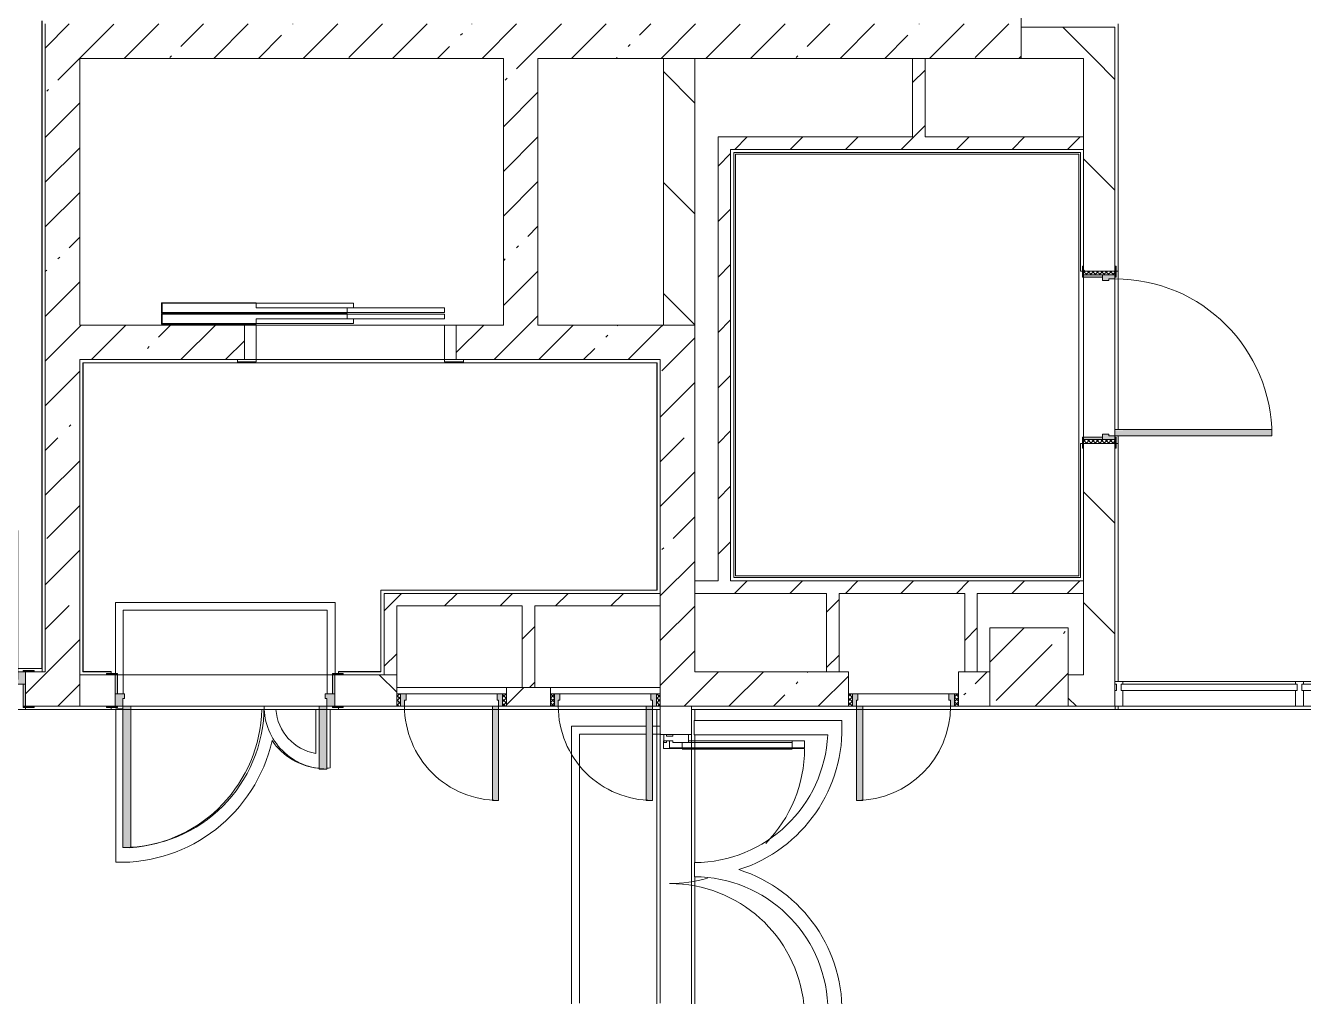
# Model space of a CAD drawing. Header units: millimetres. Extents: x -4029 to 232974, y -8553 to 104777.
# Drawn here: x 165541 to 173685, y 11550 to 17740 of the extents above; entities that cross this region are included whole.
import ezdxf

# ---------------------------------------------------------------- set-up
doc = ezdxf.new("R2010")
doc.units = ezdxf.units.MM
for name, color, linetype, lineweight in [('A-AREA-BNDY-1', 7, 'Continuous', 5), ('A-GLAZ-CURT-1', 7, 'Continuous', 5), ('A-GLAZ-CWMG-2', 7, 'Continuous', 5), ('A-WALL', 7, 'Continuous', 9), ('I-WALL-6', 7, 'Continuous', 5), ('S-COLS-2', 7, 'Continuous', 5)]:
    doc.layers.add(name, color=color, linetype=linetype, lineweight=lineweight)
for name, color, linetype, lineweight, true_color in [('A-DETL-GENF-9', 7, 'Continuous', 5, 0xaaaaaa), ('A-DOOR-3', 7, 'Continuous', 5, 0xaaaaaa), ('A-DOOR-4', 7, 'Continuous', 5, 0xe2e2e2), ('A-DOOR-FRAM-3', 7, 'Continuous', 5, 0xe2e2e2), ('A-DOOR-FRAM-4', 7, 'Continuous', 5, 0xaaaaaa), ('A-FLOR-2', 7, 'Continuous', 5, 0xaaaaaa)]:
    doc.layers.add(name, color=color, linetype=linetype, lineweight=lineweight, true_color=true_color)
pattern_1 = [(135, (71086.4, 0), (-353.5534, -353.5534), [])]
pattern_2 = [(45, (71086.4, 0), (-285.1231, 285.1231), []), (45, (71371.53, 0), (-285.1231, 285.1231), [504.031, -100.806, 16.764, -84.042])]
pattern_3 = [(45, (71086.4, 0), (-176.7767, 176.7767), [])]
pattern_4 = [(135, (1951.41, 124.685), (-14.14214, -14.14214), []), (225, (1951.41, 124.685), (14.14214, -14.14214), [])]
pattern_5 = [(45, (-171.384, 124.685), (-14.1421, 14.1421), []), (135, (-171.384, 124.685), (-14.1421, -14.1421), [])]

# ---------------------------------------------------------------- blocks, each defined once
blk = doc.blocks.new('110_Дверь_СКБ_2Ст - Д-1_л_Лестничная клетка EIS60 2-32142534-1_2_1_птичка')
at = {"layer": 'A-DOOR-4'}
for points in [[(612.5, 1010), (612.5, 110), (662.5, 110), (662.5, 1010), (639.9, 1010)], [(-637.5, 510), (-637.5, 110), (-587.5, 110), (-587.5, 510)], [(712.4, 30), (697.5, 30), (699.6, -110), (712.5, -110), (712.5, 30)]]:
    blk.add_hatch(color=256, dxfattribs=at).paths.add_polyline_path(points)
h = blk.add_hatch(color=256, dxfattribs=at)
h.paths.add_polyline_path([(662.5, 110), (662.5, 60), (652.5, 60), (652.5, 30), (712.5, 32.6), (712.5, 110)])
h.paths.add_polyline_path([(-637.5, 110), (-687.5, 110), (-687.2, 30), (-627.5, 35.6), (-627.5, 60), (-637.5, 60), (-637.5, 104.8)])
at = {"layer": 'A-DOOR-FRAM-3'}
for points in [[(-695.5, 118), (-742.5, 118), (-742.5, 110), (-672.5, 110), (-672.5, 118), (-687.5, 118)], [(728.3, 118), (697.5, 118), (697.5, 110), (767.5, 110), (767.5, 118), (729.9, 118)], [(-672.5, 30), (-687.5, 30), (-687.4, -110), (-672.5, -110), (-672.5, -21.5)], [(-687.4, -110), (-742.5, -110.2), (-742.5, -118), (-672.5, -118), (-674.5, -110)], [(767.5, -110), (697.5, -110), (698.9, -118), (767.5, -118)]]:
    blk.add_hatch(color=256, dxfattribs=at).paths.add_polyline_path(points)
at = {"layer": 'A-DOOR-3'}
for p, q in [((662.5, 1010), (612.5, 1010)), ((612.5, 1010), (612.5, 110)), ((662.5, 110), (662.5, 1010)), ((-637.5, 510), (-637.5, 110)), ((-587.5, 510), (-637.5, 510)), ((-587.5, 110), (-587.5, 510)), ((-637.5, 110), (-587.5, 110)), ((612.5, 110), (662.5, 110))]:
    blk.add_line(p, q, dxfattribs=at)
for centre, radius, start, end in [((662.5, 110), 900, 90, 180), ((-637.5, 110), 400, 360, 90)]:
    blk.add_arc(centre, radius, start, end, dxfattribs=at)
at = {"layer": 'A-DOOR-FRAM-4'}
for p, q in [((-672.5, 118), (-742.5, 118)), ((-742.5, 118), (-742.5, 110)), ((-742.5, 110), (-672.5, 110)), ((-637.5, 110), (-687.5, 110)), ((-687.5, 110), (-687.5, 30)), ((-672.5, 110), (-672.5, 118)), ((-637.5, 60), (-637.5, 110)), ((662.5, 110), (662.5, 60)), ((712.5, 110), (662.5, 110)), ((767.5, 118), (697.5, 118)), ((697.5, 118), (697.5, 110)), ((697.5, 110), (767.5, 110)), ((712.5, 30), (712.5, 110)), ((767.5, 110), (767.5, 118)), ((-687.5, 30), (-627.5, 30)), ((-672.5, 30), (-687.5, 30)), ((-687.5, 30), (-687.5, -110)), ((-672.5, -110), (-672.5, 30)), ((-627.5, 60), (-637.5, 60)), ((-627.5, 30), (-627.5, 60)), ((662.5, 60), (652.5, 60)), ((652.5, 60), (652.5, 30)), ((652.5, 30), (712.5, 30)), ((712.5, 30), (697.5, 30)), ((697.5, 30), (697.5, -110)), ((712.5, -110), (712.5, 30)), ((-672.5, -110), (-742.5, -110)), ((-742.5, -110), (-742.5, -118)), ((-742.5, -118), (-672.5, -118)), ((-687.5, -110), (-672.5, -110)), ((-672.5, -118), (-672.5, -110)), ((697.5, -110), (712.5, -110)), ((767.5, -110), (697.5, -110)), ((697.5, -110), (697.5, -118)), ((697.5, -118), (767.5, -118)), ((767.5, -118), (767.5, -110))]:
    blk.add_line(p, q, dxfattribs=at)
blk = doc.blocks.new('110_Дверь_СКБ_2Ст - Д-3а 1450x2100h_Лестничная клетка из коридора-32213611-1_2_1_птичка')
at = {"layer": 'A-DOOR-4'}
for points in [[(617.1, 1000), (612.5, 1000), (617.1, 100), (662.5, 100), (662.5, 1000), (617.4, 1000)], [(-587.5, 500), (-637.5, 500), (-637.5, 100), (-587.5, 100), (-587.5, 492.8)], [(708.4, 20), (697.5, 20), (697.5, -100), (712.5, -100), (710, 20)]]:
    blk.add_hatch(color=256, dxfattribs=at).paths.add_polyline_path(points)
h = blk.add_hatch(color=256, dxfattribs=at)
h.paths.add_polyline_path([(702.6, 100), (662.5, 100), (660, 50), (652.5, 50), (652.5, 20), (712.5, 20), (707.1, 100)])
h.paths.add_polyline_path([(-637.5, 100), (-687.5, 100), (-687.5, 20), (-627.5, 20), (-627.5, 50), (-637.5, 50)])
at = {"layer": 'A-DOOR-FRAM-3'}
for points in [[(-687.5, 108), (-742.5, 108), (-742.5, 100), (-672.5, 100), (-672.5, 108)], [(697.5, 108), (702.6, 100), (767.5, 100), (767.5, 108), (704.1, 108)], [(-687.5, 20), (-687.5, -100), (-672.5, -100), (-672.5, 20)], [(-677.4, -100), (-742.5, -100), (-742.5, -108), (-672.5, -108), (-672.5, -100)], [(713.3, -100), (697.5, -100), (697.5, -108), (767.5, -108), (767.5, -100), (737.5, -100)]]:
    blk.add_hatch(color=256, dxfattribs=at).paths.add_polyline_path(points)
at = {"layer": 'A-DOOR-3'}
for p, q in [((662.5, 1000), (612.5, 1000)), ((612.5, 1000), (612.5, 100)), ((662.5, 100), (662.5, 1000)), ((-637.5, 500), (-637.5, 100)), ((-587.5, 500), (-637.5, 500)), ((-587.5, 100), (-587.5, 500)), ((-637.5, 100), (-587.5, 100)), ((612.5, 100), (662.5, 100))]:
    blk.add_line(p, q, dxfattribs=at)
for centre, radius, start, end in [((662.5, 100), 900, 90, 180), ((-637.5, 100), 400, 360, 90)]:
    blk.add_arc(centre, radius, start, end, dxfattribs=at)
at = {"layer": 'A-DOOR-FRAM-4'}
for p, q in [((-672.5, 108), (-742.5, 108)), ((-742.5, 108), (-742.5, 100)), ((-742.5, 100), (-672.5, 100)), ((-637.5, 100), (-687.5, 100)), ((-687.5, 100), (-687.5, 20)), ((-672.5, 100), (-672.5, 108)), ((-637.5, 50), (-637.5, 100)), ((662.5, 100), (662.5, 50)), ((712.5, 100), (662.5, 100)), ((767.5, 108), (697.5, 108)), ((697.5, 108), (697.5, 100)), ((697.5, 100), (767.5, 100)), ((712.5, 20), (712.5, 100)), ((767.5, 100), (767.5, 108)), ((-687.5, 20), (-627.5, 20)), ((-672.5, 20), (-687.5, 20)), ((-687.5, 20), (-687.5, -100)), ((-672.5, -100), (-672.5, 20)), ((-627.5, 50), (-637.5, 50)), ((-627.5, 20), (-627.5, 50)), ((662.5, 50), (652.5, 50)), ((652.5, 50), (652.5, 20)), ((652.5, 20), (712.5, 20)), ((712.5, 20), (697.5, 20)), ((697.5, 20), (697.5, -100)), ((712.5, -100), (712.5, 20)), ((-672.5, -100), (-742.5, -100)), ((-742.5, -100), (-742.5, -108)), ((-742.5, -108), (-672.5, -108)), ((-687.5, -100), (-672.5, -100)), ((-672.5, -108), (-672.5, -100)), ((697.5, -100), (712.5, -100)), ((767.5, -100), (697.5, -100)), ((697.5, -100), (697.5, -108)), ((697.5, -108), (767.5, -108)), ((767.5, -108), (767.5, -100))]:
    blk.add_line(p, q, dxfattribs=at)
blk = doc.blocks.new('110_Дверь_СКБ_1Ст_Внутренняя1 - Д-4 1100x2100h_су мгн-31800557-1_2_1_птичка')
at = {"layer": 'A-DOOR-3'}
h = blk.add_hatch(dxfattribs=at)
h.set_pattern_fill('FP_52', color=256, style=0, pattern_type=2)
h.set_pattern_definition([(135, (1751.41, 164.685), (-14.14214, -14.14214), []), (225, (1751.41, 164.685), (14.14214, -14.14214), [])])
h.paths.add_polyline_path([(562.5, 100), (537.5, 100), (537.5, -100), (562.5, -100)])
at = {"layer": 'A-DOOR-4'}
h = blk.add_hatch(color=256, dxfattribs=at)
h.paths.add_polyline_path([(537.5, 100), (512.5, 100), (512.5, 60), (502.5, 60), (502.5, 20), (537.5, 20)])
h.paths.add_polyline_path([(-477.5, 20), (-477.5, 60), (-487.5, 60), (-487.5, 100), (-512.5, 100), (-512.5, 20), (-487.5, 20)])
at = {"layer": 'A-DOOR-FRAM-3'}
for points in [[(512.5, 543.1), (512.5, 1100), (472.5, 1100), (477.4, 100), (512.5, 100), (512.5, 120)], [(-497.5, 100), (-497.5, 108), (-567.5, 108), (-567.5, 100), (-512.5, 100)], [(592.5, 108), (522.5, 108), (522.5, 100), (592.5, 100)], [(-497.5, -2.9), (-497.5, 20), (-512.5, 20), (-512.5, -100), (-497.5, -100)], [(537.5, -100), (537.5, 20), (522.5, 20), (522.5, -100)], [(-497.5, -100), (-567.5, -100), (-567.5, -108), (-497.5, -108)], [(592.5, -100), (522.5, -100), (522.5, -108), (592.5, -108)]]:
    blk.add_hatch(color=256, dxfattribs=at).paths.add_polyline_path(points)
at = {"layer": 'A-DOOR-FRAM-4'}
h = blk.add_hatch(dxfattribs=at)
h.set_pattern_fill('FP_53', color=256, style=0, pattern_type=2)
h.set_pattern_definition([(45, (-371.384, 164.685), (-14.1421, 14.1421), []), (135, (-371.384, 164.685), (-14.1421, -14.1421), [])])
h.paths.add_polyline_path([(-512.5, 100), (-537.5, 100), (-537.5, -100), (-512.5, -100), (-512.5, -46.8)])
at = {"layer": 'A-DOOR-3'}
for p, q in [((512.5, 1100), (472.5, 1100)), ((472.5, 1100), (472.5, 100)), ((512.5, 100), (512.5, 1100)), ((472.5, 100), (512.5, 100))]:
    blk.add_line(p, q, dxfattribs=at)
blk.add_arc((512.5, 100), 1000, 90, 180, dxfattribs=at)
at = {"layer": 'A-DOOR-FRAM-4'}
for p, q in [((-497.5, 108), (-567.5, 108)), ((-567.5, 108), (-567.5, 100)), ((-567.5, 100), (-497.5, 100)), ((-512.5, 100), (-537.5, 100)), ((-537.5, 100), (-537.5, -100)), ((-487.5, 100), (-512.5, 100)), ((-512.5, 100), (-512.5, 20)), ((-512.5, -100), (-512.5, 100)), ((-497.5, 100), (-512.5, 100)), ((-512.5, 100), (-512.5, 99)), ((-512.5, 99), (-497.5, 99)), ((-497.5, 100), (-497.5, 108)), ((-497.5, 99), (-497.5, 100)), ((-487.5, 60), (-487.5, 100)), ((512.5, 100), (512.5, 60)), ((537.5, 100), (512.5, 100)), ((592.5, 108), (522.5, 108)), ((522.5, 108), (522.5, 100)), ((537.5, 100), (522.5, 100)), ((522.5, 100), (522.5, 99)), ((522.5, 100), (592.5, 100)), ((522.5, 99), (537.5, 99)), ((537.5, 20), (537.5, 100)), ((562.5, 100), (537.5, 100)), ((537.5, 100), (537.5, -100)), ((537.5, 99), (537.5, 100)), ((562.5, -100), (562.5, 100)), ((592.5, 100), (592.5, 108)), ((-512.5, 20), (-477.5, 20)), ((-497.5, 20), (-512.5, 20)), ((-512.5, 20), (-512.5, -100)), ((-497.5, -100), (-497.5, 20)), ((-477.5, 60), (-487.5, 60)), ((-477.5, 20), (-477.5, 60)), ((512.5, 60), (502.5, 60)), ((502.5, 60), (502.5, 20)), ((502.5, 20), (537.5, 20)), ((537.5, 20), (522.5, 20)), ((522.5, 20), (522.5, -100)), ((537.5, -100), (537.5, 20)), ((-497.5, -100), (-567.5, -100)), ((-567.5, -100), (-567.5, -108)), ((-567.5, -108), (-497.5, -108)), ((-537.5, -100), (-512.5, -100)), ((-512.5, -100), (-497.5, -100)), ((-497.5, -108), (-497.5, -100)), ((522.5, -100), (537.5, -100)), ((592.5, -100), (522.5, -100)), ((522.5, -100), (522.5, -108)), ((522.5, -108), (592.5, -108)), ((537.5, -100), (562.5, -100)), ((592.5, -108), (592.5, -100))]:
    blk.add_line(p, q, dxfattribs=at)
blk = doc.blocks.new('110_Дверь_СКБ_1Ст - д-18 700x2100h_Технический шкаф ЭОМ и СС-23279316-1_2_1_птичка')
at = {"layer": 'A-DOOR-3'}
h = blk.add_hatch(dxfattribs=at)
h.set_pattern_fill('FP_186', color=256, style=0, pattern_type=2)
h.set_pattern_definition([(135, (1951.41, 174.685), (-14.14214, -14.14214), []), (225, (1951.41, 174.685), (14.14214, -14.14214), [])])
h.paths.add_polyline_path([(337.5, 110), (337.5, 30), (362.5, 30), (362.5, 110)])
at = {"layer": 'A-DOOR-4'}
h = blk.add_hatch(color=256, dxfattribs=at)
h.paths.add_polyline_path([(322.5, 110), (312.5, 110), (312.5, 70), (302.5, 70), (302.5, 30), (337.5, 30), (337.5, 110)])
h.paths.add_polyline_path([(-312.5, 110), (-312.5, 30), (-277.5, 30), (-277.5, 70), (-287.5, 70), (-287.5, 110), (-297.5, 110)])
at = {"layer": 'A-DOOR-FRAM-3'}
blk.add_hatch(color=256, dxfattribs=at).paths.add_polyline_path([(312.5, 710), (272.5, 710), (272.5, 110), (312.5, 110), (312.5, 377)])
at = {"layer": 'A-DOOR-FRAM-4'}
h = blk.add_hatch(dxfattribs=at)
h.set_pattern_fill('FP_187', color=256, style=0, pattern_type=2)
h.set_pattern_definition([(45, (-171.384, 174.685), (-14.1421, 14.1421), []), (135, (-171.384, 174.685), (-14.1421, -14.1421), [])])
h.paths.add_polyline_path([(-337.5, 110), (-337.5, 30), (-312.5, 30), (-312.5, 110)])
at = {"layer": 'A-DOOR-3'}
for p, q in [((312.5, 710), (272.5, 710)), ((272.5, 710), (272.5, 110)), ((312.5, 110), (312.5, 710)), ((272.5, 110), (312.5, 110))]:
    blk.add_line(p, q, dxfattribs=at)
blk.add_arc((312.5, 110), 600, 90, 180, dxfattribs=at)
at = {"layer": 'A-DOOR-FRAM-4'}
for p, q in [((-312.5, 110), (-337.5, 110)), ((-337.5, 110), (-337.5, 30)), ((-287.5, 110), (-312.5, 110)), ((-312.5, 110), (-312.5, 30)), ((-312.5, 30), (-312.5, 110)), ((-287.5, 70), (-287.5, 110)), ((-287.5, 110), (272.5, 110)), ((312.5, 110), (312.5, 70)), ((337.5, 110), (312.5, 110)), ((337.5, 30), (337.5, 110)), ((362.5, 110), (337.5, 110)), ((337.5, 110), (337.5, 30)), ((362.5, 30), (362.5, 110)), ((-337.5, 30), (-312.5, 30)), ((-312.5, 30), (-277.5, 30)), ((-277.5, 70), (-287.5, 70)), ((-277.5, 30), (-277.5, 70)), ((302.5, 30), (-277.5, 30)), ((312.5, 70), (302.5, 70)), ((302.5, 70), (302.5, 30)), ((302.5, 30), (337.5, 30)), ((337.5, 30), (362.5, 30))]:
    blk.add_line(p, q, dxfattribs=at)
blk = doc.blocks.new('110_Дверь_СКБ_1Ст - д-18п 700x2100h_Технический шкаф ЭОМ и СС 2-32193184-1_2_1_птичка')
at = {"layer": 'A-DOOR-3'}
h = blk.add_hatch(dxfattribs=at)
h.set_pattern_fill('FP_188', color=256, style=0, pattern_type=2)
h.set_pattern_definition(pattern_4)
h.paths.add_polyline_path([(337.5, 60), (337.5, -20), (362.5, -20), (362.5, 60)])
at = {"layer": 'A-DOOR-4'}
h = blk.add_hatch(color=256, dxfattribs=at)
h.paths.add_polyline_path([(-312.5, 60), (-312.5, -20), (-277.5, -20), (-277.5, 20), (-287.5, 20), (-287.5, 60), (-297.5, 60)])
h.paths.add_polyline_path([(312.5, 60), (312.5, 20), (302.5, 20), (302.5, -20), (337.5, -20), (337.5, 60), (322.5, 60)])
at = {"layer": 'A-DOOR-FRAM-3'}
blk.add_hatch(color=256, dxfattribs=at).paths.add_polyline_path([(-247.5, 660), (-287.5, 660), (-287.5, 60), (-247.5, 60), (-247.5, 558.7)])
at = {"layer": 'A-DOOR-FRAM-4'}
h = blk.add_hatch(dxfattribs=at)
h.set_pattern_fill('FP_189', color=256, style=0, pattern_type=2)
h.set_pattern_definition(pattern_5)
h.paths.add_polyline_path([(-337.5, 60), (-337.5, -20), (-312.5, -20), (-312.5, 60)])
at = {"layer": 'A-DOOR-3'}
for p, q in [((-287.5, 660), (-287.5, 60)), ((-247.5, 660), (-287.5, 660)), ((-247.5, 60), (-247.5, 660)), ((-287.5, 60), (-247.5, 60))]:
    blk.add_line(p, q, dxfattribs=at)
blk.add_arc((-287.5, 60), 600, 360, 90, dxfattribs=at)
at = {"layer": 'A-DOOR-FRAM-4'}
for p, q in [((-312.5, 60), (-337.5, 60)), ((-337.5, 60), (-337.5, -20)), ((-287.5, 60), (-312.5, 60)), ((-312.5, 60), (-312.5, -20)), ((-312.5, -20), (-312.5, 60)), ((-287.5, 20), (-287.5, 60)), ((-277.5, 20), (-287.5, 20)), ((-277.5, -20), (-277.5, 20)), ((-247.5, 60), (312.5, 60)), ((312.5, 20), (302.5, 20)), ((302.5, 20), (302.5, -20)), ((312.5, 60), (312.5, 20)), ((337.5, 60), (312.5, 60)), ((337.5, -20), (337.5, 60)), ((362.5, 60), (337.5, 60)), ((337.5, 60), (337.5, -20)), ((362.5, -20), (362.5, 60)), ((-337.5, -20), (-312.5, -20)), ((-312.5, -20), (-277.5, -20)), ((302.5, -20), (-277.5, -20)), ((302.5, -20), (337.5, -20)), ((337.5, -20), (362.5, -20))]:
    blk.add_line(p, q, dxfattribs=at)
blk = doc.blocks.new('110_Дверь_СКБ_1Ст - д-18п 700x2100h_Технический шкаф ЭОМ и СС 2-V148-1_2_1_птичка')
at = {"layer": 'A-DOOR-3'}
h = blk.add_hatch(dxfattribs=at)
h.set_pattern_fill('FP_188', color=256, style=0, pattern_type=2)
h.set_pattern_definition(pattern_4)
h.paths.add_polyline_path([(337.5, 60), (337.5, -20), (362.5, -20), (362.5, 60)])
at = {"layer": 'A-DOOR-4'}
h = blk.add_hatch(color=256, dxfattribs=at)
h.paths.add_polyline_path([(312.5, 60), (312.5, 20), (302.5, 20), (302.5, -20), (337.5, -20), (337.5, 60), (322.5, 60)])
h.paths.add_polyline_path([(-297.5, 60), (-312.5, 60), (-312.5, -20), (-277.5, -20), (-277.5, 20), (-287.5, 20), (-287.5, 60)])
at = {"layer": 'A-DOOR-FRAM-3'}
blk.add_hatch(color=256, dxfattribs=at).paths.add_polyline_path([(-247.5, 660), (-287.5, 660), (-287.5, 60), (-247.5, 60), (-247.5, 80)])
at = {"layer": 'A-DOOR-FRAM-4'}
h = blk.add_hatch(dxfattribs=at)
h.set_pattern_fill('FP_189', color=256, style=0, pattern_type=2)
h.set_pattern_definition(pattern_5)
h.paths.add_polyline_path([(-337.5, 60), (-337.5, -20), (-312.5, -20), (-312.5, 60)])
at = {"layer": 'A-DOOR-3'}
for p, q in [((-287.5, 660), (-287.5, 60)), ((-247.5, 660), (-287.5, 660)), ((-247.5, 60), (-247.5, 660)), ((-287.5, 60), (-247.5, 60))]:
    blk.add_line(p, q, dxfattribs=at)
blk.add_arc((-287.5, 60), 600, 360, 90, dxfattribs=at)
at = {"layer": 'A-DOOR-FRAM-4'}
for p, q in [((-312.5, 60), (-337.5, 60)), ((-337.5, 60), (-337.5, -20)), ((-287.5, 60), (-312.5, 60)), ((-312.5, 60), (-312.5, -20)), ((-312.5, -20), (-312.5, 60)), ((-287.5, 20), (-287.5, 60)), ((-277.5, 20), (-287.5, 20)), ((-277.5, -20), (-277.5, 20)), ((-247.5, 60), (312.5, 60)), ((312.5, 20), (302.5, 20)), ((302.5, 20), (302.5, -20)), ((312.5, 60), (312.5, 20)), ((337.5, 60), (312.5, 60)), ((337.5, -20), (337.5, 60)), ((362.5, 60), (337.5, 60)), ((337.5, 60), (337.5, -20)), ((362.5, -20), (362.5, 60)), ((-337.5, -20), (-312.5, -20)), ((-312.5, -20), (-277.5, -20)), ((302.5, -20), (-277.5, -20)), ((302.5, -20), (337.5, -20)), ((337.5, -20), (362.5, -20))]:
    blk.add_line(p, q, dxfattribs=at)
blk = doc.blocks.new('Прямоугольный импост - Импост структурный с накладкой - 160мм Темный-V125-1_2_1_птичка')
at = {"layer": 'A-GLAZ-CWMG-2'}
for p, q in [((-50, 0), (-50, 17)), ((-50, 17), (0, 17)), ((-40, 0), (-50, 0)), ((-40, -40), (-40, 0)), ((0, 0), (-10, 0)), ((-10, 0), (-10, -40)), ((0, 17), (0, 0)), ((-50, -140), (-50, -40)), ((-50, -40), (-40, -40)), ((-10, -40), (0, -40)), ((0, -40), (0, -140)), ((0, -140), (-50, -140))]:
    blk.add_line(p, q, dxfattribs=at)
blk = doc.blocks.new('Системная панель - Стекло - 40мм-32352622-1_2_1_птичка')
at = {"layer": 'A-GLAZ-CURT-1'}
for p, q in [((485, 40), (-485, 40)), ((-485, 40), (-485, 0)), ((-485, 0), (485, 0)), ((485, 0), (485, 40))]:
    blk.add_line(p, q, dxfattribs=at)
blk = doc.blocks.new('Прямоугольный импост - Импост структурный с накладкой - 160мм Темный-32352618-1_2_1_птичка')
at = {"layer": 'A-GLAZ-CWMG-2'}
for p, q in [((102599, 13557), (103549, 13557)), ((102599, 13400), (103549, 13400))]:
    blk.add_line(p, q, dxfattribs=at)
blk = doc.blocks.new('Системная панель - Стекло - 40мм-32352614-1_2_1_птичка')
at = {"layer": 'A-GLAZ-CURT-1'}
for p, q in [((560.5, 40), (-560.5, 40)), ((-560.5, 40), (-560.5, 0)), ((560.5, 0), (560.5, 40)), ((-560.5, 0), (560.5, 0))]:
    blk.add_line(p, q, dxfattribs=at)
blk = doc.blocks.new('Прямоугольный импост - Импост структурный с накладкой - 160мм Темный-32352612-1_2_1_птичка')
at = {"layer": 'A-GLAZ-CWMG-2'}
for p, q in [((101448, 13557), (102549, 13557)), ((101448, 13400), (102549, 13400))]:
    blk.add_line(p, q, dxfattribs=at)
blk = doc.blocks.new('Прямоугольный импост - Импост структурный с накладкой - 160мм Темный-V127-1_2_1_птичка')
at = {"layer": 'A-GLAZ-CWMG-2'}
for p, q in [((-25, 0), (-25, 17)), ((-25, 17), (25, 17)), ((-15, 0), (-25, 0)), ((-15, -40), (-15, 0)), ((25, 0), (15, 0)), ((15, 0), (15, -40)), ((25, 17), (25, 0)), ((-25, -140), (-25, -40)), ((-25, -40), (-15, -40)), ((15, -40), (25, -40)), ((25, -40), (25, -140)), ((25, -140), (-25, -140))]:
    blk.add_line(p, q, dxfattribs=at)
blk = doc.blocks.new('BSC_Колонна _Прямоугольная - 500х500-17857564-1_2_1_птичка')
at = {"layer": 'S-COLS-2'}
h = blk.add_hatch(dxfattribs=at)
h.set_pattern_fill('FP_210', color=256, style=0, pattern_type=2)
h.set_pattern_definition([(45, (-100850, -13650), (-285.1231, 285.1231), []), (45, (-100564.88, -13650), (-285.1231, 285.1231), [504.031, -100.806, 16.764, -84.042])])
h.paths.add_polyline_path([(-57.6, -250), (250, -250), (250, 250), (-250, 250), (-250, -250)])
for p, q in [((250, 250), (-250, 250)), ((-250, 250), (-250, -250)), ((250, -250), (250, 250)), ((-250, -250), (250, -250))]:
    blk.add_line(p, q, dxfattribs=at)
blk = doc.blocks.new('DOR_Дверь лифта - 1350х2050h-19118285-1_2_1_птичка')
at = {"layer": 'A-DOOR-3'}
for p, q in [((-600, 125), (-720, 125)), ((-720, 125), (-720, 110)), ((-720, 110), (-600, 110)), ((-675, 110), (-675, -110)), ((-600, 110), (-675, 110)), ((-600, 110), (-600, 125)), ((600, 110), (-600, 110)), ((-600, 110), (-600, -110)), ((720, 125), (600, 125)), ((600, 125), (600, 110)), ((600, -110), (600, 110)), ((675, 110), (600, 110)), ((600, 110), (720, 110)), ((675, -110), (675, 110)), ((720, 110), (720, 125)), ((-675, -110), (-600, -110)), ((-600, -110), (600, -110)), ((-600, -150), (-600, -180)), ((20, -150), (-600, -150)), ((-20, -120), (-20, -150)), ((600, -120), (-20, -120)), ((-20, -150), (600, -150)), ((20, -180), (20, -150)), ((600, -110), (675, -110)), ((600, -150), (600, -120)), ((-600, -180), (20, -180)), ((-600, -190), (-600, -220)), ((20, -190), (-600, -190)), ((-600, -220), (20, -220)), ((-20, -220), (-20, -250)), ((600, -220), (-20, -220)), ((20, -220), (20, -190)), ((600, -250), (600, -220)), ((-20, -250), (600, -250))]:
    blk.add_line(p, q, dxfattribs=at)
at = {"layer": 'A-DOOR-FRAM-4'}
for p, q in [((600, -117), (600, -120)), ((1203, -117), (600, -117)), ((600, -120), (1200, -120)), ((1200, -120), (1200, -180)), ((1203, -183), (1203, -117)), ((1200, -180), (20, -180)), ((20, -180), (20, -183)), ((20, -183), (1203, -183)), ((1203, -187), (20, -187)), ((20, -187), (20, -190)), ((20, -190), (1200, -190)), ((1200, -190), (1200, -250)), ((1203, -253), (1203, -187)), ((600, -250), (600, -253)), ((1200, -250), (600, -250)), ((600, -253), (1203, -253))]:
    blk.add_line(p, q, dxfattribs=at)
blk = doc.blocks.new('Дверь_Витражная_остекление_ - ВВ-7 остекление-32349468-1_2_1_птичка')
at = {"layer": 'A-DETL-GENF-9'}
for p, q in [((-815, -20), (-860, -20)), ((-860, -177.2), (-860, -20)), ((-815, -20), (-860, -20)), ((-860, -20), (-860, -177.2)), ((-815, -177.2), (-815, -20)), ((-815, -177.2), (-815, -20)), ((865, -880), (865, -20)), ((865, -20), (865, -880)), ((-860, -100), (-815, -100)), ((-850, -177.2), (-850, -100)), ((-806, -177.2), (-806, -100)), ((856, -800), (856, -100)), ((900, -100), (865, -100)), ((900, -800), (900, -140)), ((910, -880), (910, -140)), ((910, -880), (910, -140)), ((910, -800), (865, -800)), ((910, -880), (865, -880)), ((865, -880), (910, -880))]:
    blk.add_line(p, q, dxfattribs=at)
at = {"layer": 'A-DOOR-3'}
for p, q in [((-910, 20), (-860, 20)), ((-910, -20), (-910, 20)), ((-860, 20), (-860, -20)), ((860, 20), (910, 20)), ((860, -20), (860, 20)), ((910, 20), (910, -20)), ((-860, -20), (-910, -20)), ((-860, -177.2), (-860, -20)), ((860, -880), (860, -20)), ((910, -20), (860, -20))]:
    blk.add_line(p, q, dxfattribs=at)
for centre, start, end in [((-860, -20), 275.98464, 0), ((860, -20), 180, 196.28645), ((860, -20), 225.39227, 270)]:
    blk.add_arc(centre, 860, start, end, dxfattribs=at)
blk = doc.blocks.new('Прямоугольный импост - Импост структурный с накладкой - 160мм Темный-32348142-1_2_1_птичка')
at = {"layer": 'A-GLAZ-CWMG-2'}
for p, q in [((0, 17), (-50, 17)), ((-50, 17), (-50, 0)), ((-50, 0), (-40, 0)), ((-40, 0), (-40, -40)), ((-10, -40), (-10, 0)), ((-10, 0), (0, 0)), ((0, 0), (0, 17)), ((-40, -40), (-50, -40)), ((-50, -40), (-50, -140)), ((0, -40), (-10, -40)), ((0, -140), (0, -40)), ((-50, -140), (0, -140))]:
    blk.add_line(p, q, dxfattribs=at)

msp = doc.modelspace()

# ---------------------------------------------------------------- hatches: boundary and pattern name
at = {"layer": 'I-WALL-6'}
h = msp.add_hatch(dxfattribs=at)
h.set_pattern_fill('FP_116', color=256, style=0, pattern_type=2)
h.set_pattern_definition(pattern_2)
h.paths.add_polyline_path([(165666.4063, 13620), (165886.4063, 13620), (165886.4063, 17750), (165666.4063, 17750), (165666.4063, 13744.9207)])
h = msp.add_hatch(dxfattribs=at)
h.set_pattern_fill('FP_116', color=256, style=0, pattern_type=2)
h.set_pattern_definition(pattern_2)
h.paths.add_polyline_path([(171886.4063, 17530), (171886.4063, 17750), (165886.4063, 17750), (165886.4063, 17530), (171878.7859, 17530)])
h = msp.add_hatch(dxfattribs=at)
h.set_pattern_fill('FP_134', color=256, style=0, pattern_type=2)
h.set_pattern_definition(pattern_1)
h.paths.add_polyline_path([(172025.0725, 17530), (172484.4062, 17530), (172484.4062, 17730), (171886.4063, 17730), (171886.4063, 17530)])
h = msp.add_hatch(dxfattribs=at)
h.set_pattern_fill('FP_116', color=256, style=0, pattern_type=2)
h.set_pattern_definition(pattern_2)
h.paths.add_polyline_path([(168806.4063, 15830), (168806.4063, 17530), (168586.4063, 17530), (168586.4063, 15830), (168732.5121, 15830)])
h = msp.add_hatch(dxfattribs=at)
h.set_pattern_fill('FP_134', color=256, style=0, pattern_type=2)
h.set_pattern_definition(pattern_1)
h.paths.add_polyline_path([(169806.4063, 15830), (169806.4063, 17530), (169606.4063, 17530), (169606.4063, 15830)])
h = msp.add_hatch(dxfattribs=at)
h.set_pattern_fill('FP_133', color=256, style=0, pattern_type=2)
h.set_pattern_definition(pattern_3)
h.paths.add_polyline_path([(171274.4063, 17030), (171274.4063, 17530), (171194.4063, 17530), (171194.4063, 17030)])
h = msp.add_hatch(dxfattribs=at)
h.set_pattern_fill('FP_134', color=256, style=0, pattern_type=2)
h.set_pattern_definition(pattern_1)
h.paths.add_polyline_path([(172484.4062, 13600), (172484.4062, 15075), (172284.4062, 15075), (172284.4062, 13600)])
h.paths.add_polyline_path([(172284.4062, 16175), (172484.4062, 16175), (172484.4062, 17530), (172284.4062, 17530), (172284.4062, 16205)])
h = msp.add_hatch(dxfattribs=at)
h.set_pattern_fill('FP_133', color=256, style=0, pattern_type=2)
h.set_pattern_definition(pattern_3)
h.paths.add_polyline_path([(169954.4063, 14200), (170034.4063, 14200), (170034.4063, 17030), (169954.4063, 17030), (169954.4063, 14220)])
h = msp.add_hatch(dxfattribs=at)
h.set_pattern_fill('FP_133', color=256, style=0, pattern_type=2)
h.set_pattern_definition(pattern_3)
h.paths.add_polyline_path([(172264.4062, 16950), (172284.4062, 16950), (172284.4062, 17030), (170034.4063, 17030), (170034.4063, 16950), (171388.4743, 16950)])
h = msp.add_hatch(dxfattribs=at)
h.set_pattern_fill('FP_116', color=256, style=0, pattern_type=2)
h.set_pattern_definition(pattern_2)
h.paths.add_polyline_path([(168806.4063, 15610), (169586.4063, 15610), (169586.4063, 15830), (168286.4063, 15830), (168286.4063, 15610), (168732.5121, 15610)])
h.paths.add_polyline_path([(166520.0007, 15610), (166936.4063, 15610), (166936.4063, 15830), (165886.4063, 15830), (165886.4063, 15610), (166506.8971, 15610)])
h = msp.add_hatch(dxfattribs=at)
h.set_pattern_fill('FP_116', color=256, style=0, pattern_type=2)
h.set_pattern_definition(pattern_2)
h.paths.add_polyline_path([(169781.27, 13620), (169806.4063, 13620), (169806.4063, 15830), (169586.4063, 15830), (169586.4063, 13620)])
h = msp.add_hatch(dxfattribs=at)
h.set_pattern_fill('FP_133', color=256, style=0, pattern_type=2)
h.set_pattern_definition(pattern_3)
h.paths.add_polyline_path([(172266.1205, 14120), (172284.4062, 14120), (172284.4062, 14200), (169806.4063, 14200), (169806.4063, 14120), (172264.4062, 14120)])
h = msp.add_hatch(dxfattribs=at)
h.set_pattern_fill('FP_133', color=256, style=0, pattern_type=2)
h.set_pattern_definition(pattern_3)
h.paths.add_polyline_path([(167826.4063, 13600), (167906.4063, 13600), (167906.4063, 14120), (167826.4063, 14120), (167826.4063, 13744.9207)])
h = msp.add_hatch(dxfattribs=at)
h.set_pattern_fill('FP_133', color=256, style=0, pattern_type=2)
h.set_pattern_definition(pattern_3)
h.paths.add_polyline_path([(167906.4063, 14040), (169586.4063, 14040), (169586.4063, 14120), (167906.4063, 14120)])
h = msp.add_hatch(dxfattribs=at)
h.set_pattern_fill('FP_133', color=256, style=0, pattern_type=2)
h.set_pattern_definition(pattern_3)
h.paths.add_polyline_path([(170646.4063, 13620), (170726.4063, 13620), (170726.4063, 14120), (170646.4063, 14120), (170646.4063, 13744.9207)])
h = msp.add_hatch(dxfattribs=at)
h.set_pattern_fill('FP_133', color=256, style=0, pattern_type=2)
h.set_pattern_definition(pattern_3)
h.paths.add_polyline_path([(171526.4063, 13620), (171606.4063, 13620), (171606.4063, 14120), (171526.4063, 14120), (171526.4063, 13744.9207)])
h = msp.add_hatch(dxfattribs=at)
h.set_pattern_fill('FP_133', color=256, style=0, pattern_type=2)
h.set_pattern_definition(pattern_3)
h.paths.add_polyline_path([(168786.4063, 13520), (168786.4063, 14040), (168706.4063, 14040), (168706.4063, 13520), (168732.5121, 13520)])
h = msp.add_hatch(dxfattribs=at)
h.set_pattern_fill('FP_116', color=256, style=0, pattern_type=2)
h.set_pattern_definition(pattern_2)
h.paths.add_polyline_path([(165886.4063, 13400), (165886.4063, 13620), (165541.4063, 13620), (165541.4063, 13400), (165666.4063, 13400)])
h.paths.add_polyline_path([(163896.4063, 13400), (164141.4063, 13400), (164136.4063, 13620), (163896.4063, 13620)])
h = msp.add_hatch(dxfattribs=at)
h.set_pattern_fill('FP_116', color=256, style=0, pattern_type=2)
h.set_pattern_definition(pattern_2)
h.paths.add_polyline_path([(171686.4063, 13400), (171686.4063, 13620), (171486.4063, 13620), (171486.4063, 13400)])
h.paths.add_polyline_path([(169586.4063, 13400), (170786.4063, 13400), (170786.4063, 13620), (169586.4063, 13620), (169586.4063, 13480)])
h = msp.add_hatch(dxfattribs=at)
h.set_pattern_fill('FP_134', color=256, style=0, pattern_type=2)
h.set_pattern_definition(pattern_1)
h.paths.add_polyline_path([(167683.7542, 13400), (167906.4063, 13400), (167906.4063, 13600), (167511.4063, 13600), (167511.4063, 13400), (167566.4063, 13400)])
h.paths.add_polyline_path([(166086.4063, 13400), (166111.4063, 13400), (166110.6172, 13600), (165886.4063, 13600), (165886.4063, 13400), (166056.4063, 13400)])
h = msp.add_hatch(dxfattribs=at)
h.set_pattern_fill('FP_176', color=256, style=0, pattern_type=2)
h.set_pattern_definition([(45, (71086.4, 0), (-427.6843, 427.6843), []), (45, (71371.5, 0), (-427.6843, 427.6843), [])])
h.paths.add_polyline_path([(168786.4063, 13400), (168886.4063, 13400), (168886.4063, 13520), (168606.4063, 13520), (168606.4063, 13400), (168732.5121, 13400)])
h = msp.add_hatch(dxfattribs=at)
h.set_pattern_fill('FP_134', color=256, style=0, pattern_type=2)
h.set_pattern_definition(pattern_1)
h.paths.add_polyline_path([(177136.4063, 13400), (177696.4063, 13400), (177696.4063, 13600), (177136.4063, 13600)])
h.paths.add_polyline_path([(181317.6073, 13400), (181636.4063, 13400), (181636.4063, 13600), (180915.4063, 13600), (180916.4063, 13400)])
h.paths.add_polyline_path([(176636.4063, 13400), (176636.4063, 13600), (176486.4063, 13600), (176486.4063, 13400), (176616.4063, 13400)])
h.paths.add_polyline_path([(172484.4062, 13400), (172484.4062, 13600), (172186.4063, 13600), (172186.4063, 13400), (172284.4062, 13400)])
h = msp.add_hatch(dxfattribs=at)
h.set_pattern_fill('FP_134', color=256, style=0, pattern_type=2)
h.set_pattern_definition(pattern_1)
h.paths.add_polyline_path([(169786.4063, 10600), (169786.4063, 11320), (169586.4063, 11320), (169586.4063, 10600)])
h.paths.add_polyline_path([(169702.7984, 13220), (169786.4063, 13220), (169781.27, 13400), (169586.4063, 13400), (169586.4063, 13220)])

# ---------------------------------------------------------------- linework, layer by layer
at = {"layer": 'A-AREA-BNDY-1', "flags": 128}
for points in [[(164138.4063, 13641), (165645.4063, 13641), (165645.4063, 17771)], [(176486.4063, 13400), (172484.9062, 13400), (172484.9062, 13379), (169786.4063, 13379), (169786.4063, 11341), (171916.4062, 11341), (171916.4062, 10621), (178195.4063, 10621)]]:
    msp.add_lwpolyline(points, dxfattribs=at)
for points in [[(172253.4062, 16919), (170065.4063, 16919), (170065.4063, 14231), (172253.4062, 14231)], [(168331.4063, 15589), (168331.4063, 15610), (166891.4063, 15610), (166891.4063, 15589), (165907.4063, 15589), (165907.4063, 13621), (166086.4063, 13621), (166086.4063, 13600), (167536.4063, 13600), (167536.4063, 13621), (167805.4063, 13621), (167805.4063, 14141), (169565.4063, 14141), (169565.4063, 15589)], [(153783.4062, 13379), (153783.4062, 11571), (156077.4063, 11571), (156077.4063, 10621), (156496.4063, 10621), (156496.4063, 10600), (156531.4063, 10600), (156531.4063, 10460), (156719.9159, 10460), (160182.8967, 10460), (160446.4063, 10460), (160446.4063, 10620.997), (168484.4063, 10620.997), (168484.4063, 11341), (169565.4063, 11341), (169565.4063, 13379)]]:
    msp.add_lwpolyline(points, close=True, dxfattribs=at)
at = {"layer": 'A-FLOR-2'}
for p, q in [((165646.4063, 13620), (165646.4063, 17770.5)), ((172504.4062, 17750), (172504.4062, 15165)), ((172264.4062, 16930), (170054.4063, 16930)), ((170054.4063, 16930), (170054.4063, 14220)), ((172264.4062, 16175), (172264.4062, 16930)), ((172276.4062, 16175), (172264.4062, 16175)), ((172504.4062, 16175), (172492.4062, 16175)), ((169566.4063, 15590), (165906.4063, 15590)), ((165906.4063, 15590), (165906.4063, 13620)), ((169566.4063, 14140), (169566.4063, 15590)), ((172264.4062, 14220), (172264.4062, 15075)), ((172264.4062, 15075), (172276.4062, 15075)), ((172492.4062, 15075), (172504.4062, 15075)), ((172504.4062, 15125), (172504.4062, 13557)), ((170054.4063, 14220), (172264.4062, 14220)), ((167806.4063, 13620), (167806.4063, 14140)), ((167806.4063, 14140), (169566.4063, 14140)), ((166113.8757, 14062.1371), (166113.8757, 13608)), ((167513.8757, 14062.1371), (166113.8757, 14062.1371)), ((166163.8757, 13480), (166163.8757, 14012.1371)), ((166163.8757, 14012.1371), (167463.8757, 14012.1371)), ((167463.8757, 14012.1371), (167463.8757, 13480)), ((167513.8757, 13608), (167513.8757, 14062.1371)), ((165906.4063, 13620), (166086.4063, 13620)), ((166086.4063, 13620), (166086.4063, 13608)), ((167536.4063, 13620), (167806.4063, 13620)), ((167536.4063, 13608), (167536.4063, 13620)), ((165541.4063, 13380), (165541.4063, 13392)), ((166117.105, 13380), (165541.4063, 13380)), ((166086.4063, 13392), (166086.4063, 13380)), ((166161.4063, 13383), (166116.8001, 13383)), ((166116.8001, 13383), (166116.8001, 12405.3043)), ((167411.4063, 13380), (166211.4063, 13380)), ((167137.096, 13379.5), (167046.1741, 13379.5)), ((167391.4063, 13380), (167391.4063, 13099.1263)), ((168516.4063, 13380), (167461.4063, 13380)), ((167483.1823, 13007.2154), (167483.1823, 13380)), ((167536.4063, 13380), (167536.4063, 13392)), ((169496.4063, 13380), (168556.4063, 13380)), ((169586.4063, 13380), (169536.4063, 13380)), ((170836.4063, 13380), (169786.4063, 13380)), ((169806.4063, 13308.0146), (169806.4063, 13380)), ((170876.4063, 13380), (174758.0103, 13380)), ((172504.4062, 13400), (172504.4062, 13380)), ((170743.1805, 13308.358), (169803.1613, 13308.358)), ((169803.1613, 13308.358), (169803.1613, 13218.358)), ((169021.1613, 13272.2399), (169021.1613, 11457.0706)), ((169496.4063, 13272.2399), (169021.1613, 13272.2399)), ((169071.1613, 11507.0706), (169071.1613, 13222.2399)), ((169071.1613, 13222.2399), (169496.4063, 13222.2399)), ((169586.4063, 13272.2399), (169536.4063, 13272.2399)), ((169536.4063, 13222.2399), (169586.4063, 13222.2399)), ((169803.1613, 13218.358), (170653.568, 13218.358)), ((169806.4063, 12403.5143), (169806.4063, 13218.358)), ((169804.1613, 12403.3707), (169804.1613, 12313.3453)), ((169806.4063, 11498.358), (169806.4063, 12313.2018))]:
    msp.add_line(p, q, dxfattribs=at)
for centre, radius, start, end in [((166141.4063, 13400), 905, 274.14371229, 358.70202815), ((167441.4063, 13400), 305, 183.85393518, 260.56466128), ((169799.5042, 13258.358), 945, 287.75279016, 3.03293896), ((169799.5042, 13258.358), 855, 270.31208643, 357.31851692), ((166141.4063, 13400), 995, 268.58294225, 347.32946364), ((167441.4063, 13400), 395, 213.54048488, 265.63342999), ((167441.4063, 13400), 395, 272.90796493, 276.07108372), ((169799.5042, 11458.358), 855, 2.68148308, 89.68791357), ((169799.5042, 11458.358), 945, 356.96706104, 72.24720984)]:
    msp.add_arc(centre, radius, start, end, dxfattribs=at)
at = {"layer": 'A-WALL'}
for p, q in [((169806.4063, 17530), (169606.4063, 17530)), ((171274.4063, 17530), (171194.4063, 17530)), ((172284.4062, 16950), (172284.4062, 17030)), ((169806.4063, 14200), (169806.4063, 14120)), ((172284.4062, 14120), (172284.4062, 14200)), ((169586.4063, 14040), (169586.4063, 14120)), ((170646.4063, 13620), (170726.4063, 13620)), ((171526.4063, 13620), (171606.4063, 13620)), ((167826.4063, 13600), (167906.4063, 13600)), ((168706.4063, 13520), (168786.4063, 13520))]:
    msp.add_line(p, q, dxfattribs=at)
at = {"layer": 'I-WALL-6'}
for p, q in [((171886.4063, 20754), (171886.4063, 17530)), ((165666.4063, 17750), (165666.4063, 13620)), ((172484.4062, 17730), (171886.4063, 17730)), ((172484.4062, 16205), (172484.4062, 17730)), ((165886.4063, 15830), (165886.4063, 17530)), ((165886.4063, 17530), (168586.4063, 17530)), ((168586.4063, 17530), (168586.4063, 15830)), ((168806.4063, 17530), (169606.4063, 17530)), ((168806.4063, 15830), (168806.4063, 17530)), ((169606.4063, 17530), (169606.4063, 15830)), ((169806.4063, 17530), (171194.4063, 17530)), ((169806.4063, 14200), (169806.4063, 17530)), ((171194.4063, 17530), (171194.4063, 17030)), ((171274.4063, 17530), (172284.4062, 17530)), ((171274.4063, 17030), (171274.4063, 17530)), ((172284.4062, 17530), (172284.4062, 17030)), ((171194.4063, 17030), (169954.4063, 17030)), ((169954.4063, 17030), (169954.4063, 14200)), ((172284.4062, 17030), (171274.4063, 17030)), ((170034.4063, 16950), (172284.4062, 16950)), ((170034.4063, 14200), (170034.4063, 16950)), ((172284.4062, 16950), (172284.4062, 16205)), ((172284.4062, 15115), (172284.4062, 16135)), ((172484.4062, 16125), (172484.4062, 15165)), ((166936.4063, 15830), (165886.4063, 15830)), ((166936.4063, 15610), (166936.4063, 15830)), ((168586.4063, 15830), (168286.4063, 15830)), ((168286.4063, 15830), (168286.4063, 15610)), ((168806.4063, 15830), (169806.4063, 15830)), ((165886.4063, 15610), (166936.4063, 15610)), ((165886.4063, 15610), (165886.4063, 13400)), ((168286.4063, 15610), (169586.4063, 15610)), ((169586.4063, 15610), (169586.4063, 14120)), ((172284.4062, 15045), (172284.4062, 14200)), ((172484.4062, 13400), (172484.4062, 15045)), ((169954.4063, 14200), (169806.4063, 14200)), ((172284.4062, 14200), (170034.4063, 14200)), ((167826.4063, 14120), (167826.4063, 13600)), ((169586.4063, 14120), (167826.4063, 14120)), ((169806.4063, 13620), (169806.4063, 14120)), ((169806.4063, 14120), (170646.4063, 14120)), ((170646.4063, 14120), (170646.4063, 13620)), ((170726.4063, 14120), (171526.4063, 14120)), ((170726.4063, 13620), (170726.4063, 14120)), ((171526.4063, 14120), (171526.4063, 13620)), ((171606.4063, 14120), (172284.4062, 14120)), ((171606.4063, 13620), (171606.4063, 14120)), ((172284.4062, 14120), (172284.4062, 13600)), ((167906.4063, 13480), (167906.4063, 14040)), ((167906.4063, 14040), (168706.4063, 14040)), ((168706.4063, 14040), (168706.4063, 13520)), ((168786.4063, 14040), (169586.4063, 14040)), ((168786.4063, 13520), (168786.4063, 14040)), ((169586.4063, 14040), (169586.4063, 13480)), ((165666.4063, 13620), (165596.4063, 13620)), ((170646.4063, 13620), (169806.4063, 13620)), ((170786.4063, 13620), (170726.4063, 13620)), ((170786.4063, 13480), (170786.4063, 13620)), ((171526.4063, 13620), (171486.4063, 13620)), ((171486.4063, 13620), (171486.4063, 13480)), ((171686.4063, 13620), (171606.4063, 13620)), ((166056.4063, 13600), (165886.4063, 13600)), ((166163.8757, 13600), (167463.8757, 13600)), ((167826.4063, 13600), (167566.4063, 13600)), ((167906.4063, 13520), (168706.4063, 13520)), ((168606.4063, 13520), (168606.4063, 13480)), ((168786.4063, 13520), (169586.4063, 13520)), ((168886.4063, 13480), (168886.4063, 13520)), ((172284.4062, 13600), (172186.4063, 13600)), ((165596.4063, 13400), (166056.4063, 13400)), ((167411.4063, 13400), (166211.4063, 13400)), ((167566.4063, 13400), (167906.4063, 13400)), ((168606.4063, 13400), (168886.4063, 13400)), ((169786.4063, 13400), (169586.4063, 13400)), ((169586.4063, 11507.0706), (169586.4063, 13400)), ((169586.4063, 13400), (170786.4063, 13400)), ((169786.4063, 13400), (169786.4063, 11320)), ((171486.4063, 13400), (171686.4063, 13400)), ((172186.4063, 13400), (172484.4062, 13400)), ((169586.4063, 13220), (169786.4063, 13220))]:
    msp.add_line(p, q, dxfattribs=at)

# ---------------------------------------------------------------- block references
at = {"layer": 'A-DOOR-3'}
for name, p, rotation in [('110_Дверь_СКБ_1Ст_Внутренняя1 - Д-4 1100x2100h_су мгн-31800557-1_2_1_птичка', (172384.4062, 15637.5), 270), ('DOR_Дверь лифта - 1350х2050h-19118285-1_2_1_птичка', (167611.4063, 15720), 180), ('110_Дверь_СКБ_2Ст - Д-3а 1450x2100h_Лестничная клетка из коридора-32213611-1_2_1_птичка', (166823.9063, 13500), 180), ('110_Дверь_СКБ_1Ст - д-18п 700x2100h_Технический шкаф ЭОМ и СС 2-V148-1_2_1_птичка', (168268.9063, 13460), 180), ('110_Дверь_СКБ_1Ст - д-18п 700x2100h_Технический шкаф ЭОМ и СС 2-32193184-1_2_1_птичка', (169248.9063, 13460), 180), ('110_Дверь_СКБ_1Ст - д-18 700x2100h_Технический шкаф ЭОМ и СС-23279316-1_2_1_птичка', (171148.9063, 13510), 180), ('Дверь_Витражная_остекление_ - ВВ-7 остекление-32349468-1_2_1_птичка', (169625.9855, 12270), 89.99999999999993)]:
    msp.add_blockref(name, p, dxfattribs=dict(at, rotation=rotation))
msp.add_blockref('110_Дверь_СКБ_2Ст - Д-1_л_Лестничная клетка EIS60 2-32142534-1_2_1_птичка', (164828.9063, 13510), dxfattribs=at)
at = {"layer": 'A-GLAZ-CURT-1', "rotation": 180}
for name, p in [('Системная панель - Стекло - 40мм-32352614-1_2_1_птичка', (173084.9062, 13540)), ('Системная панель - Стекло - 40мм-32352622-1_2_1_птичка', (174160.4062, 13540))]:
    msp.add_blockref(name, p, dxfattribs=at)
at = {"layer": 'A-GLAZ-CWMG-2', "extrusion": (0, 0, -1)}
for name, p in [('Прямоугольный импост - Импост структурный с накладкой - 160мм Темный-V125-1_2_1_птичка', (-172484.4062, 13540)), ('Прямоугольный импост - Импост структурный с накладкой - 160мм Темный-V127-1_2_1_птичка', (-173660.4062, 13540))]:
    msp.add_blockref(name, p, dxfattribs=at)
at = {"layer": 'A-GLAZ-CWMG-2'}
for name in ['Прямоугольный импост - Импост структурный с накладкой - 160мм Темный-32352612-1_2_1_птичка', 'Прямоугольный импост - Импост структурный с накладкой - 160мм Темный-32352618-1_2_1_птичка']:
    msp.add_blockref(name, (71086.4063, 0), dxfattribs=at)
at = {"layer": 'A-GLAZ-CWMG-2', "rotation": 89.99999999999993}
msp.add_blockref('Прямоугольный импост - Импост структурный с накладкой - 160мм Темный-32348142-1_2_1_птичка', (169625.9855, 13220), dxfattribs=at)
at = {"layer": 'S-COLS-2'}
msp.add_blockref('BSC_Колонна _Прямоугольная - 500х500-17857564-1_2_1_птичка', (171936.4063, 13650), dxfattribs=at)

doc.saveas('drawing.dxf')
